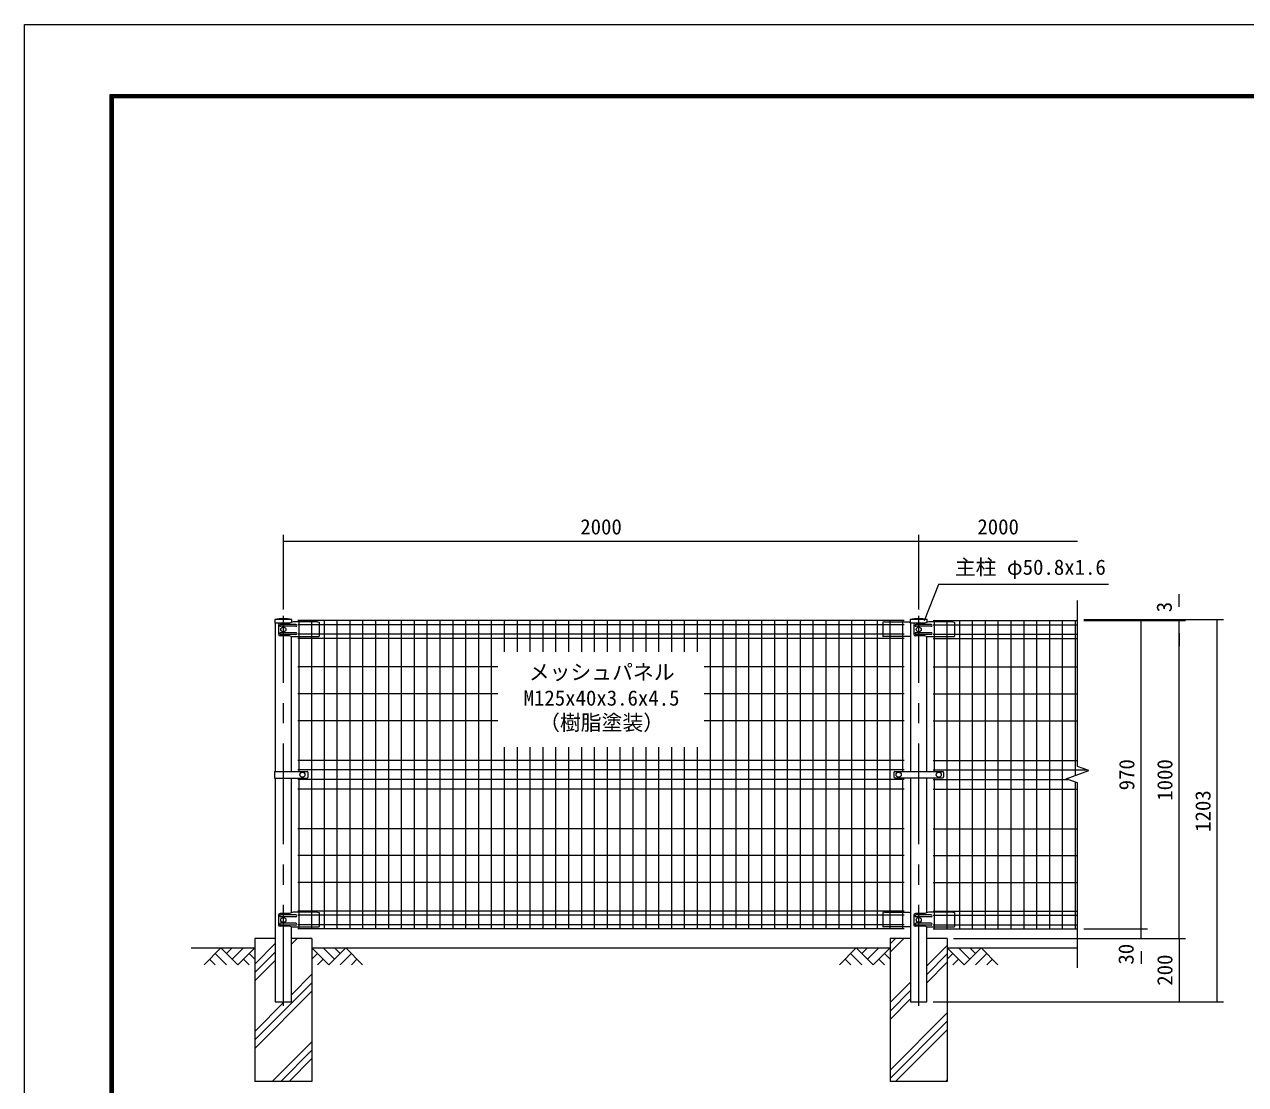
# Model space of a CAD drawing. Units: millimetres at full size; some dimension numbers follow another scale. Extents: x -4200 to 4200, y -2970 to 2970.
# Drawn here: x -4200 to -356, y -366 to 2970 of the extents above; entities that cross this region are included whole.
import ezdxf
from ezdxf.enums import TextEntityAlignment as Align

# ---------------------------------------------------------------- set-up
doc = ezdxf.new("R2010")
doc.units = ezdxf.units.MM
doc.header["$LTSCALE"] = 10
doc.linetypes.add('USER1', pattern=[50.8, 31.75, -6.35, 6.35, -6.35])
for name, color, linetype, lineweight in [('0-1_D-STR4', 7, 'Continuous', 18), ('0-2_D-STR-DIM', 7, 'Continuous', 13), ('0-4_D-STR2', 7, 'Continuous', 13), ('0-7_D-STR1', 1, 'Continuous', 18), ('0-8_D-DCR-HCH', 7, 'Continuous', 13), ('0-9_D-BMK', 2, 'USER1', 13), ('0-A_D-STR3', 3, 'Continuous', 13), ('0-B_D-BGD', 7, 'Continuous', 18), ('0-C_D-STR-TXT', 7, 'Continuous', 13), ('0-D_D-TTL', 7, 'Continuous', 18)]:
    doc.layers.add(name, color=color, linetype=linetype, lineweight=lineweight)
doc.styles.add('ＭＳ ゴシック', font='')
doc.styles.get('ＭＳ ゴシック').set_extended_font_data('MS Gothic')

msp = doc.modelspace()

# ---------------------------------------------------------------- linework, layer by layer
at = {"layer": '0-1_D-STR4'}
for p, q in [((-3474.97, 93.98), (-3474.97, -356.02)), ((-3410.37, 93.98), (-3474.97, 93.98)), ((-3294.97, 93.98), (-3359.57, 93.98)), ((-3294.97, 93.98), (-3294.97, -356.02)), ((-1474.97, 93.98), (-1474.97, -356.02)), ((-1410.37, 93.98), (-1474.97, 93.98)), ((-1294.97, 93.98), (-1359.57, 93.98)), ((-1294.97, 93.98), (-1294.97, -356.02)), ((-3294.97, -356.02), (-3474.97, -356.02)), ((-1294.97, -356.02), (-1474.97, -356.02))]:
    msp.add_line(p, q, dxfattribs=at)
at = {"layer": '0-2_D-STR-DIM'}
for p, q in [((-3384.97, 1128.98), (-3384.97, 1363.98)), ((-1384.97, 1128.98), (-1384.97, 1363.98)), ((-1384.97, 1128.98), (-1384.97, 1363.98)), ((-3384.97, 1343.98), (-1384.97, 1343.98)), ((-1384.97, 1343.98), (-884.97, 1343.98)), ((-884.97, 634.63), (-884.97, 1156.98)), ((-564.97, 1136.98), (-564.97, 1176.98)), ((-864.97, 1096.98), (-424.97, 1096.98)), ((-864.97, 1096.98), (-544.97, 1096.98)), ((-864.97, 1093.98), (-664.97, 1093.98)), ((-864.97, 1093.98), (-544.97, 1093.98)), ((-864.97, 1093.98), (-544.97, 1093.98)), ((-684.97, 123.98), (-684.97, 1093.98)), ((-564.97, 1093.98), (-564.97, 1096.98)), ((-564.97, 93.98), (-564.97, 1093.98)), ((-444.97, -106.02), (-444.97, 1096.98)), ((-564.97, 1053.98), (-564.97, 1013.98)), ((-920.21, 596.15), (-849.74, 621.81)), ((-849.74, 621.81), (-884.97, 634.63)), ((-884.97, 583.33), (-920.21, 596.15)), ((-884.97, 0.98), (-884.97, 583.33)), ((-684.97, 163.98), (-684.97, 203.98)), ((-864.97, 123.98), (-664.97, 123.98)), ((-864.97, 123.98), (-664.97, 123.98)), ((-684.97, 93.98), (-684.97, 123.98)), ((-1274.97, 93.98), (-664.97, 93.98)), ((-1274.97, 93.98), (-544.97, 93.98)), ((-1274.97, 93.98), (-544.97, 93.98)), ((-564.97, 93.98), (-564.97, -106.02)), ((-684.97, 53.98), (-684.97, 13.98)), ((-1339.57, -106.02), (-424.97, -106.02)), ((-1339.57, -106.02), (-544.97, -106.02))]:
    msp.add_line(p, q, dxfattribs=at)
at = {"layer": '0-4_D-STR2'}
for p, q in [((-1430.22, 1093.98), (-3339.72, 1093.98)), ((-1430.22, 1081.1), (-3339.72, 1081.1)), ((-3335.22, 619.48), (-3335.22, 1093.98)), ((-3295.22, 123.98), (-3295.22, 1093.98)), ((-3255.22, 123.98), (-3255.22, 1093.98)), ((-3215.22, 123.98), (-3215.22, 1093.98)), ((-3174.72, 123.98), (-3174.72, 1093.98)), ((-3134.22, 123.98), (-3134.22, 1093.98)), ((-3093.72, 123.98), (-3093.72, 1093.98)), ((-3053.22, 123.98), (-3053.22, 1093.98)), ((-3012.72, 123.98), (-3012.72, 1093.98)), ((-2972.22, 123.98), (-2972.22, 1093.98)), ((-2931.72, 123.98), (-2931.72, 1093.98)), ((-2891.22, 123.98), (-2891.22, 1093.98)), ((-2850.72, 123.98), (-2850.72, 1093.98)), ((-2810.22, 123.98), (-2810.22, 1093.98)), ((-2769.72, 123.98), (-2769.72, 1093.98)), ((-2729.22, 123.98), (-2729.22, 1093.98)), ((-2688.72, 995.98), (-2688.72, 1093.98)), ((-2648.22, 995.98), (-2648.22, 1093.98)), ((-2607.72, 995.98), (-2607.72, 1093.98)), ((-2567.22, 995.98), (-2567.22, 1093.98)), ((-2526.72, 995.98), (-2526.72, 1093.98)), ((-2486.22, 995.98), (-2486.22, 1093.98)), ((-2445.72, 995.98), (-2445.72, 1093.98)), ((-2405.22, 995.98), (-2405.22, 1093.98)), ((-2364.72, 995.98), (-2364.72, 1093.98)), ((-2324.22, 995.98), (-2324.22, 1093.98)), ((-2283.72, 995.98), (-2283.72, 1093.98)), ((-2243.22, 995.98), (-2243.22, 1093.98)), ((-2202.72, 995.98), (-2202.72, 1093.98)), ((-2162.22, 995.98), (-2162.22, 1093.98)), ((-2121.72, 995.98), (-2121.72, 1093.98)), ((-2081.22, 995.98), (-2081.22, 1093.98)), ((-2040.72, 123.98), (-2040.72, 1093.98)), ((-2000.22, 123.98), (-2000.22, 1093.98)), ((-1959.72, 123.98), (-1959.72, 1093.98)), ((-1919.22, 123.98), (-1919.22, 1093.98)), ((-1878.72, 123.98), (-1878.72, 1093.98)), ((-1838.22, 123.98), (-1838.22, 1093.98)), ((-1797.72, 123.98), (-1797.72, 1093.98)), ((-1757.22, 123.98), (-1757.22, 1093.98)), ((-1716.72, 123.98), (-1716.72, 1093.98)), ((-1676.22, 123.98), (-1676.22, 1093.98)), ((-1635.72, 123.98), (-1635.72, 1093.98)), ((-1595.22, 123.98), (-1595.22, 1093.98)), ((-1554.72, 123.98), (-1554.72, 1093.98)), ((-1514.72, 123.98), (-1514.72, 1093.98)), ((-1474.72, 123.98), (-1474.72, 1093.98)), ((-1434.72, 619.48), (-1434.72, 1093.98)), ((-1339.72, 1093.98), (-884.97, 1093.98)), ((-1339.72, 1081.1), (-884.97, 1081.1)), ((-1335.22, 619.48), (-1335.22, 1093.98)), ((-1295.22, 123.98), (-1295.22, 1093.98)), ((-1255.22, 123.98), (-1255.22, 1093.98)), ((-1215.22, 123.98), (-1215.22, 1093.98)), ((-1174.72, 123.98), (-1174.72, 1093.98)), ((-1134.22, 123.98), (-1134.22, 1093.98)), ((-1093.72, 123.98), (-1093.72, 1093.98)), ((-1053.22, 123.98), (-1053.22, 1093.98)), ((-1012.72, 123.98), (-1012.72, 1093.98)), ((-972.22, 123.98), (-972.22, 1093.98)), ((-931.72, 123.98), (-931.72, 1093.98)), ((-891.22, 606.7), (-891.22, 1093.98)), ((-1430.22, 1050.85), (-3339.72, 1050.85)), ((-1430.22, 1037.98), (-3339.72, 1037.98)), ((-1339.72, 1050.85), (-884.97, 1050.85)), ((-1339.72, 1037.98), (-884.97, 1037.98)), ((-2709.97, 947.98), (-3339.72, 947.98)), ((-1430.22, 947.98), (-2059.97, 947.98)), ((-1339.72, 947.98), (-884.97, 947.98)), ((-2709.97, 863.48), (-3339.72, 863.48)), ((-1430.22, 863.48), (-2059.97, 863.48)), ((-1339.72, 863.48), (-884.97, 863.48)), ((-2709.97, 778.98), (-3339.72, 778.98)), ((-1430.22, 778.98), (-2059.97, 778.98)), ((-1339.72, 778.98), (-884.97, 778.98)), ((-2688.72, 123.98), (-2688.72, 695.98)), ((-2648.22, 123.98), (-2648.22, 695.98)), ((-2607.72, 123.98), (-2607.72, 695.98)), ((-2567.22, 123.98), (-2567.22, 695.98)), ((-2526.72, 123.98), (-2526.72, 695.98)), ((-2486.22, 123.98), (-2486.22, 695.98)), ((-2445.72, 123.98), (-2445.72, 695.98)), ((-2405.22, 123.98), (-2405.22, 695.98)), ((-2364.72, 123.98), (-2364.72, 695.98)), ((-2324.22, 123.98), (-2324.22, 695.98)), ((-2283.72, 123.98), (-2283.72, 695.98)), ((-2243.22, 123.98), (-2243.22, 695.98)), ((-2202.72, 123.98), (-2202.72, 695.98)), ((-2162.22, 123.98), (-2162.22, 695.98)), ((-2121.72, 123.98), (-2121.72, 695.98)), ((-2081.22, 123.98), (-2081.22, 695.98)), ((-1430.22, 653.98), (-3339.72, 653.98)), ((-1339.72, 653.98), (-884.97, 653.98)), ((-1430.22, 623.98), (-3339.72, 623.98)), ((-1339.72, 623.98), (-855.71, 623.98)), ((-1430.22, 593.98), (-3339.72, 593.98)), ((-3335.22, 123.98), (-3335.22, 598.48)), ((-1434.72, 123.98), (-1434.72, 598.48)), ((-1339.72, 593.98), (-914.24, 593.98)), ((-1335.22, 123.98), (-1335.22, 598.48)), ((-891.22, 123.98), (-891.22, 585.6)), ((-1430.22, 563.98), (-3339.72, 563.98)), ((-1339.72, 563.98), (-884.97, 563.98)), ((-1430.22, 438.98), (-3339.72, 438.98)), ((-1339.72, 438.98), (-884.97, 438.98)), ((-1430.22, 354.48), (-3339.72, 354.48)), ((-1339.72, 354.48), (-884.97, 354.48)), ((-1430.22, 269.98), (-3339.72, 269.98)), ((-1339.72, 269.98), (-884.97, 269.98)), ((-1430.22, 179.98), (-3339.72, 179.98)), ((-1430.22, 167.1), (-3339.72, 167.1)), ((-1339.72, 179.98), (-884.97, 179.98)), ((-1339.72, 167.1), (-884.97, 167.1)), ((-1430.22, 136.85), (-3339.72, 136.85)), ((-1430.22, 123.98), (-3339.72, 123.98)), ((-1339.72, 136.85), (-884.97, 136.85)), ((-1339.72, 123.98), (-884.97, 123.98))]:
    msp.add_line(p, q, dxfattribs=at)
at = {"layer": '0-7_D-STR1'}
for p, q in [((-3358.37, 1096.98), (-3411.57, 1096.98)), ((-3411.57, 1096.98), (-3411.57, 1085.98)), ((-3365.62, 1085.98), (-3411.57, 1085.98)), ((-3410.37, 1085.98), (-3410.37, 619.48)), ((-3358.37, 1088.49), (-3358.37, 1096.98)), ((-1358.37, 1096.98), (-1411.57, 1096.98)), ((-1411.57, 1096.98), (-1411.57, 1085.98)), ((-1365.62, 1085.98), (-1411.57, 1085.98)), ((-1410.37, 1085.98), (-1410.37, 618.98)), ((-1358.37, 1088.49), (-1358.37, 1096.98)), ((-3359.57, 619.48), (-3359.57, 1044.16)), ((-1359.57, 618.98), (-1359.57, 1044.16)), ((-3410.37, 598.48), (-3410.37, -106.02)), ((-3359.57, 174.07), (-3359.57, 598.48)), ((-1410.37, 598.98), (-1410.37, -106.02)), ((-1359.57, 174.07), (-1359.57, 598.98))]:
    msp.add_line(p, q, dxfattribs=at)
for points in [[(-3410.37, -106.02), (-3359.57, -106.02), (-3359.57, 130.16)], [(-1410.37, -106.02), (-1359.57, -106.02), (-1359.57, 130.16)]]:
    msp.add_lwpolyline(points, dxfattribs=at)
for centre in [(-3384.97, 980.55), (-1384.97, 980.55)]:
    msp.add_arc(centre, 119.43, 77.13052, 102.86948, dxfattribs=at)
at = {"layer": '0-8_D-DCR-HCH'}
for p, q in [((-3474.97, 13.03), (-3410.37, 77.63)), ((-3359.57, 75.39), (-3340.99, 93.98)), ((-1474.97, 50.81), (-1431.8, 93.98)), ((-1474.97, 77.32), (-1458.32, 93.98)), ((-3581.4, 63.98), (-3634.61, 10.77)), ((-3599.14, 46.24), (-3563.5, 10.77)), ((-3581.4, 63.98), (-3528.19, 10.77)), ((-3563.66, 46.24), (-3545.92, 63.98)), ((-3545.92, 28.5), (-3510.45, 63.98)), ((-3528.19, 10.77), (-3474.97, 63.98)), ((-3492.71, 46.24), (-3474.97, 28.59)), ((-3474.97, -13.49), (-3410.37, 51.11)), ((-3241.76, 10.77), (-3294.97, 63.98)), ((-3277.24, 46.24), (-3294.97, 28.59)), ((-3224.03, 28.5), (-3259.5, 63.98)), ((-3188.55, 63.98), (-3241.76, 10.77)), ((-3206.2, 46.15), (-3224.03, 63.98)), ((-3170.81, 46.24), (-3206.45, 10.77)), ((-3188.55, 63.98), (-3135.34, 10.77)), ((-1581.4, 63.98), (-1634.61, 10.77)), ((-1599.14, 46.24), (-1563.5, 10.77)), ((-1581.4, 63.98), (-1528.19, 10.77)), ((-1563.66, 46.24), (-1545.92, 63.98)), ((-1545.92, 28.5), (-1510.45, 63.98)), ((-1528.19, 10.77), (-1474.97, 63.98)), ((-1492.71, 46.24), (-1474.97, 28.59)), ((-1359.57, 7.11), (-1294.97, 71.71)), ((-1359.57, -19.41), (-1294.97, 45.19)), ((-1241.76, 10.77), (-1294.97, 63.98)), ((-1277.24, 46.24), (-1294.97, 28.59)), ((-1224.03, 28.5), (-1259.5, 63.98)), ((-1188.55, 63.98), (-1241.76, 10.77)), ((-1206.2, 46.15), (-1224.03, 63.98)), ((-1170.81, 46.24), (-1206.45, 10.77)), ((-1188.55, 63.98), (-1135.34, 10.77)), ((-3616.87, 28.5), (-3599.05, 10.77)), ((-3510.45, 28.5), (-3492.63, 10.77)), ((-3474.97, -40.01), (-3410.37, 24.59)), ((-3259.5, 28.5), (-3277.32, 10.77)), ((-3153.08, 28.5), (-3170.89, 10.77)), ((-1616.87, 28.5), (-1599.05, 10.77)), ((-1510.45, 28.5), (-1492.63, 10.77)), ((-1359.57, -45.93), (-1294.97, 18.67)), ((-1259.5, 28.5), (-1277.32, 10.77)), ((-1153.08, 28.5), (-1170.89, 10.77)), ((-3359.57, -83.7), (-3294.97, -19.1)), ((-3474.97, -225.62), (-3294.97, -45.62)), ((-3474.97, -252.14), (-3294.97, -72.14)), ((-1474.97, -108.29), (-1410.37, -43.69)), ((-1474.97, -134.81), (-1410.37, -70.21)), ((-3474.97, -199.1), (-3381.89, -106.02)), ((-1474.97, -161.33), (-1410.37, -96.73)), ((-1474.97, -320.42), (-1294.97, -140.42)), ((-1474.97, -346.94), (-1294.97, -166.94)), ((-1457.54, -356.02), (-1294.97, -193.46)), ((-3419.76, -356.02), (-3294.97, -231.24)), ((-3393.24, -356.02), (-3294.97, -257.75)), ((-3366.73, -356.02), (-3294.97, -284.27)), ((-1298.44, -356.02), (-1294.97, -352.56))]:
    msp.add_line(p, q, dxfattribs=at)
at = {"layer": '0-9_D-BMK'}
for p, q in [((-3384.97, -118.02), (-3384.97, 1108.98)), ((-1384.97, -118.02), (-1384.97, 1108.98))]:
    msp.add_line(p, q, dxfattribs=at)
at = {"layer": '0-A_D-STR3'}
for p, q in [((-3400.46, 1080.98), (-3400.46, 1050.98)), ((-3365.62, 1085.98), (-3395.46, 1085.98)), ((-3345.97, 1081.98), (-3393.39, 1081.98)), ((-3354.06, 1089.98), (-3365.62, 1085.98)), ((-3276.97, 1089.98), (-3354.06, 1089.98)), ((-3276.97, 1089.98), (-3271.97, 1088.98)), ((-3271.97, 1088.98), (-3271.97, 1045.16)), ((-1492.97, 1089.98), (-1497.97, 1088.98)), ((-1497.97, 1088.98), (-1497.97, 1045.16)), ((-1492.97, 1089.98), (-1415.89, 1089.98)), ((-1415.89, 1089.98), (-1411.57, 1088.49)), ((-1400.46, 1080.98), (-1400.46, 1050.98)), ((-1365.62, 1085.98), (-1395.46, 1085.98)), ((-1345.97, 1081.98), (-1393.39, 1081.98)), ((-1354.06, 1089.98), (-1365.62, 1085.98)), ((-1276.97, 1089.98), (-1354.06, 1089.98)), ((-1276.97, 1089.98), (-1271.97, 1088.98)), ((-1271.97, 1088.98), (-1271.97, 1045.16)), ((-3365.62, 1045.98), (-3395.46, 1045.98)), ((-3345.97, 1075.98), (-3393.39, 1075.98)), ((-3345.97, 1055.98), (-3393.39, 1055.98)), ((-3345.97, 1049.98), (-3393.39, 1049.98)), ((-3360.37, 1044.16), (-3365.62, 1045.98)), ((-3360.37, 1044.16), (-3272.97, 1044.16)), ((-1410.37, 1044.16), (-1496.97, 1044.16)), ((-1365.62, 1045.98), (-1395.46, 1045.98)), ((-1345.97, 1075.98), (-1393.39, 1075.98)), ((-1345.97, 1055.98), (-1393.39, 1055.98)), ((-1345.97, 1049.98), (-1393.39, 1049.98)), ((-1360.37, 1044.16), (-1365.62, 1045.98)), ((-1360.37, 1044.16), (-1272.97, 1044.16)), ((-3412.67, 619.48), (-3309.99, 619.48)), ((-3412.67, 619.48), (-3412.67, 598.48)), ((-3307.99, 617.48), (-3307.99, 600.48)), ((-1463.47, 615.98), (-1463.47, 601.98)), ((-1460.47, 618.98), (-1309.47, 618.98)), ((-1306.47, 615.98), (-1306.47, 601.98)), ((-3412.67, 598.48), (-3309.99, 598.48)), ((-1460.47, 598.98), (-1309.47, 598.98)), ((-3400.46, 166.98), (-3400.46, 136.98)), ((-3365.62, 171.98), (-3395.46, 171.98)), ((-3345.97, 167.98), (-3393.39, 167.98)), ((-3345.97, 161.98), (-3393.39, 161.98)), ((-3354.06, 175.98), (-3365.62, 171.98)), ((-3276.97, 175.98), (-3354.06, 175.98)), ((-3276.97, 175.98), (-3271.97, 174.98)), ((-3271.97, 174.98), (-3271.97, 131.16)), ((-1492.97, 175.98), (-1497.97, 174.98)), ((-1497.97, 174.98), (-1497.97, 131.16)), ((-1492.97, 175.98), (-1415.89, 175.98)), ((-1415.89, 175.98), (-1410.37, 174.07)), ((-1400.46, 166.98), (-1400.46, 136.98)), ((-1365.62, 171.98), (-1395.46, 171.98)), ((-1345.97, 167.98), (-1393.39, 167.98)), ((-1345.97, 161.98), (-1393.39, 161.98)), ((-1354.06, 175.98), (-1365.62, 171.98)), ((-1276.97, 175.98), (-1354.06, 175.98)), ((-1276.97, 175.98), (-1271.97, 174.98)), ((-1271.97, 174.98), (-1271.97, 131.16)), ((-3365.62, 131.98), (-3395.46, 131.98)), ((-3345.97, 141.98), (-3393.39, 141.98)), ((-3345.97, 135.98), (-3393.39, 135.98)), ((-3360.37, 130.16), (-3365.62, 131.98)), ((-3360.37, 130.16), (-3272.97, 130.16)), ((-1410.37, 130.16), (-1496.97, 130.16)), ((-1365.62, 131.98), (-1395.46, 131.98)), ((-1345.97, 141.98), (-1393.39, 141.98)), ((-1345.97, 135.98), (-1393.39, 135.98)), ((-1360.37, 130.16), (-1365.62, 131.98)), ((-1360.37, 130.16), (-1272.97, 130.16))]:
    msp.add_line(p, q, dxfattribs=at)
for centre in [(-3384.97, 1065.98), (-1384.97, 1065.98), (-3324.97, 608.98), (-1447.97, 608.98), (-1321.97, 608.98), (-3384.97, 151.98), (-1384.97, 151.98)]:
    msp.add_circle(centre, 8, dxfattribs=at)
for centre, radius, start, end in [((-3395.46, 1080.98), 5, 90, 180), ((-3393.39, 1078.98), 3, 90, 270), ((-3345.97, 1078.98), 3, 270, 90), ((-1395.46, 1080.98), 5, 90, 180), ((-1393.39, 1078.98), 3, 90, 270), ((-1345.97, 1078.98), 3, 270, 90), ((-3395.46, 1050.98), 5, 180, 270), ((-3393.39, 1052.98), 3, 90, 270), ((-3345.97, 1052.98), 3, 270, 90), ((-3272.97, 1045.16), 1, 270, 0), ((-1496.97, 1045.16), 1, 180, 270), ((-1395.46, 1050.98), 5, 180, 270), ((-1393.39, 1052.98), 3, 90, 270), ((-1345.97, 1052.98), 3, 270, 90), ((-1272.97, 1045.16), 1, 270, 0), ((-3309.99, 617.48), 2, 0, 90), ((-1460.47, 615.98), 3, 90, 180), ((-1309.47, 615.98), 3, 0, 90), ((-3309.99, 600.48), 2, 270, 0), ((-1460.47, 601.98), 3, 180, 270), ((-1309.47, 601.98), 3, 270, 0), ((-3395.46, 166.98), 5, 90, 180), ((-3393.39, 164.98), 3, 90, 270), ((-3345.97, 164.98), 3, 270, 90), ((-1395.46, 166.98), 5, 90, 180), ((-1393.39, 164.98), 3, 90, 270), ((-1345.97, 164.98), 3, 270, 90), ((-3395.46, 136.98), 5, 180, 270), ((-3393.39, 138.98), 3, 90, 270), ((-3345.97, 138.98), 3, 270, 90), ((-3272.97, 131.16), 1, 270, 0), ((-1496.97, 131.16), 1, 180, 270), ((-1395.46, 136.98), 5, 180, 270), ((-1393.39, 138.98), 3, 90, 270), ((-1345.97, 138.98), 3, 270, 90), ((-1272.97, 131.16), 1, 270, 0)]:
    msp.add_arc(centre, radius, start, end, dxfattribs=at)
at = {"layer": '0-B_D-BGD'}
for p, q in [((-3674.97, 63.98), (-3474.97, 63.98)), ((-3294.97, 63.98), (-1474.97, 63.98)), ((-1294.97, 63.98), (-884.97, 63.98))]:
    msp.add_line(p, q, dxfattribs=at)
at = {"layer": '0-C_D-STR-TXT'}
msp.add_lwpolyline([(-787.46, 1207.71), (-1322.14, 1207.71), (-1367.63, 1092.76)], dxfattribs=at)
at = {"layer": '0-D_D-TTL', "color": 2}
msp.add_lwpolyline([(-4200, 2970), (4200, 2970), (4200, -2970), (-4200, -2970)], close=True, dxfattribs=at)
at = {"layer": '0-D_D-TTL'}
for points in [[(-3930, 2750), (3930, 2750), (3930, -2750), (-3930, -2750)], [(-3927.5, 2747.5), (3927.5, 2747.5), (3927.5, -2747.5), (-3927.5, -2747.5)], [(-3925, 2745), (3925, 2745), (3925, -2745), (-3925, -2745)], [(-3922.5, 2742.5), (3922.5, 2742.5), (3922.5, -2742.5), (-3922.5, -2742.5)], [(-3920, 2740), (3920, 2740), (3920, -2740), (-3920, -2740)]]:
    msp.add_lwpolyline(points, close=True, dxfattribs=at)

# ---------------------------------------------------------------- texts
at = {"layer": '0-2_D-STR-DIM', "style": 'ＭＳ ゴシック'}
for p in [(-2450.24, 1350.73), (-1200.24, 1350.73)]:
    msp.add_text('2000', height=48.09, dxfattribs=at).set_placement(p, align=Align.BOTTOM_LEFT)
for s, p in [('3', (-573.64, 1120.27)), ('970', (-691.72, 559.84)), ('1000', (-571.72, 527.06)), ('1203', (-451.72, 429.2)), ('30', (-693.88, 11.5)), ('200', (-571.72, -55.03))]:
    msp.add_text(s, height=48.09, rotation=90, dxfattribs=at).set_placement(p, align=Align.BOTTOM_LEFT)
at = {"layer": '0-C_D-STR-TXT', "style": 'ＭＳ ゴシック'}
for s, p in [('主柱 φ50.8x1.6', (-1271.21, 1223.72)), ('メッシュパネル', (-2612.39, 893.38)), ('M125x40x3.6x4.5', (-2628.63, 811.98)), ('（樹脂塗装）', (-2579.9, 734.65))]:
    msp.add_text(s, height=48.09, dxfattribs=at).set_placement(p, align=Align.BOTTOM_LEFT)

doc.saveas('drawing.dxf')
